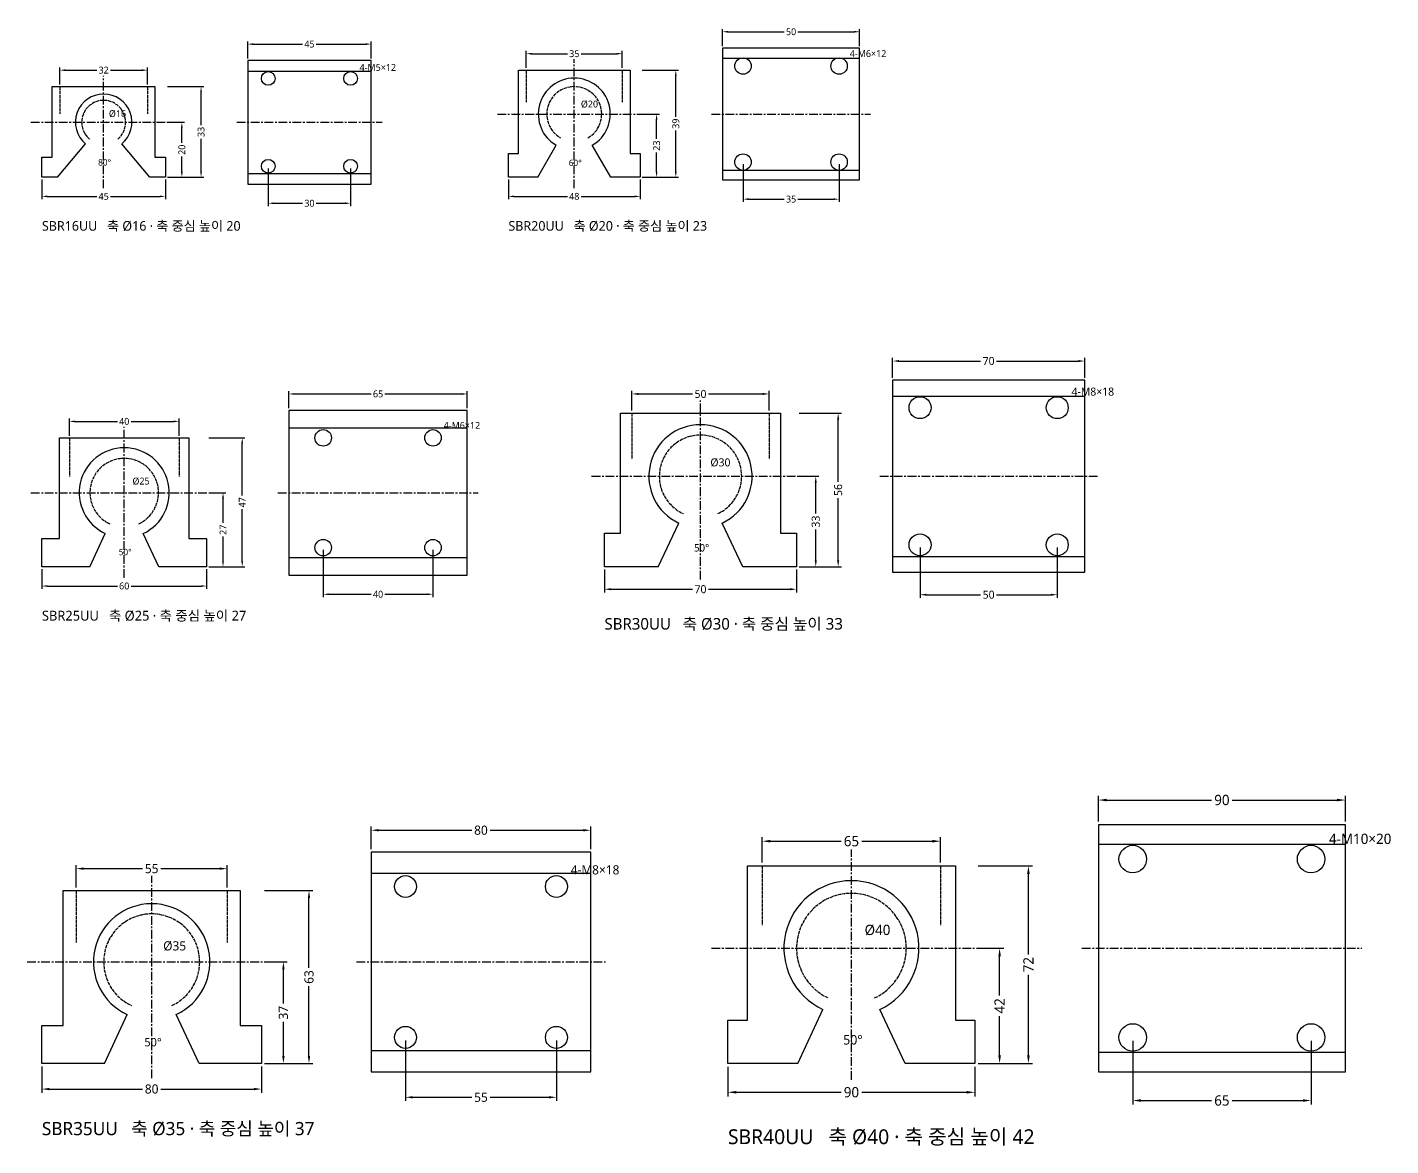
# Model space of a CAD drawing. Header units: millimetres. Extents: x -8 to 492, y -932 to 55.
# Drawn here: x -5.3 to 491.5, y -353 to 54.6 of the extents above; entities that cross this region are included whole.
import ezdxf

# ---------------------------------------------------------------- set-up
doc = ezdxf.new("R2010")
doc.units = ezdxf.units.MM
doc.linetypes.add('CENTER', pattern=[5.08, 3.175, -0.635, 0.635, -0.635])
doc.linetypes.add('DASHED', pattern=[1.524, 1.27, -0.254])
for name, color, linetype in [('문자', 7, 'CONTINUOUS'), ('숨은선', 3, 'DASHED'), ('외형선', 7, 'CONTINUOUS'), ('중심선', 1, 'CENTER'), ('치수', 4, 'CONTINUOUS')]:
    doc.layers.add(name, color=color, linetype=linetype)
doc.styles.add('CH_KOR', font='malgun.ttf')
doc.dimstyles.new('CH_DIM', dxfattribs={"dimtxt": 2.5, "dimasz": 2, "dimexe": 1, "dimexo": 0.8, "dimgap": 0.8, "dimtad": 1, "dimdec": 1, "dimdsep": 46, "dimtxsty": 'CH_KOR', "dimcen": 2.5, "dimclrd": 4, "dimclre": 4, "dimclrt": 4, "dimazin": 3, "dimtfac": 1, "dimtmove": 0, "dimatfit": 3})

# ---------------------------------------------------------------- blocks, each defined once
blk = doc.blocks.new('_CLOSEDFILLED')
at = {"color": 0, "linetype": 'BYBLOCK'}
blk.add_solid([(-1, 0.16), (0, 0), (-1, -0.16)], dxfattribs=at)
blk = doc.blocks.new('*D1')
at = {"color": 4}
for p, q in [((-22.5, -0.8), (-22.5, -8)), ((22.5, -0.8), (22.5, -8)), ((-20.5, -7), (-2.5, -7)), ((2.5, -7), (20.5, -7))]:
    blk.add_line(p, q, dxfattribs=at)
at = {"layer": 'Defpoints'}
for p in [(-22.5, 0), (22.5, 0), (-22.5, -7)]:
    blk.add_point(p, dxfattribs=at)
at = {"layer": '치수', "color": 4, "xscale": 2, "yscale": 2, "rotation": 180}
blk.add_blockref('_CLOSEDFILLED', (-22.5, -7), dxfattribs=at)
at = {"layer": '치수', "color": 4, "xscale": 2, "yscale": 2}
blk.add_blockref('_CLOSEDFILLED', (22.5, -7), dxfattribs=at)
at = {"layer": '치수', "color": 4, "insert": (0, -7), "char_height": 2.5, "attachment_point": 5, "style": 'CH_KOR'}
blk.add_mtext('45', dxfattribs=at)
blk = doc.blocks.new('*D2')
at = {"color": 4}
for p, q in [((-16, 33.8), (-16, 40)), ((16, 33.8), (16, 40)), ((-14, 39), (-2.5, 39)), ((2.5, 39), (14, 39))]:
    blk.add_line(p, q, dxfattribs=at)
at = {"layer": 'Defpoints'}
for p in [(-16, 39), (-16, 33), (16, 33)]:
    blk.add_point(p, dxfattribs=at)
at = {"layer": '치수', "color": 4, "xscale": 2, "yscale": 2, "rotation": 180}
blk.add_blockref('_CLOSEDFILLED', (-16, 39), dxfattribs=at)
at = {"layer": '치수', "color": 4, "xscale": 2, "yscale": 2}
blk.add_blockref('_CLOSEDFILLED', (16, 39), dxfattribs=at)
at = {"layer": '치수', "color": 4, "insert": (0, 39), "char_height": 2.5, "attachment_point": 5, "style": 'CH_KOR'}
blk.add_mtext('32', dxfattribs=at)
blk = doc.blocks.new('*D3')
at = {"color": 4}
for p, q in [((23.3, 33), (36.5, 33)), ((35.5, 19), (35.5, 31)), ((35.5, 2), (35.5, 14)), ((23.3, 0), (36.5, 0))]:
    blk.add_line(p, q, dxfattribs=at)
at = {"layer": 'Defpoints'}
for p in [(22.5, 33), (22.5, 0), (35.5, 0)]:
    blk.add_point(p, dxfattribs=at)
at = {"layer": '치수', "color": 4, "xscale": 2, "yscale": 2}
for p, rotation in [((35.5, 33), 90), ((35.5, 0), 270)]:
    blk.add_blockref('_CLOSEDFILLED', p, dxfattribs=dict(at, rotation=rotation))
at = {"layer": '치수', "color": 4, "insert": (35.5, 16.5), "char_height": 2.5, "attachment_point": 5, "rotation": 90, "style": 'CH_KOR'}
blk.add_mtext('33', dxfattribs=at)
blk = doc.blocks.new('*D4')
at = {"color": 4}
for p, q in [((23.3, 20), (29.5, 20)), ((28.5, 12.5), (28.5, 18)), ((28.5, 2), (28.5, 7.5)), ((23.3, 0), (29.5, 0))]:
    blk.add_line(p, q, dxfattribs=at)
at = {"layer": 'Defpoints'}
for p in [(22.5, 20), (22.5, 0), (28.5, 0)]:
    blk.add_point(p, dxfattribs=at)
at = {"layer": '치수', "color": 4, "xscale": 2, "yscale": 2}
for p, rotation in [((28.5, 20), 90), ((28.5, 0), 270)]:
    blk.add_blockref('_CLOSEDFILLED', p, dxfattribs=dict(at, rotation=rotation))
at = {"layer": '치수', "color": 4, "insert": (28.5, 10), "char_height": 2.5, "attachment_point": 5, "rotation": 90, "style": 'CH_KOR'}
blk.add_mtext('20', dxfattribs=at)
blk = doc.blocks.new('*D5')
at = {"color": 4}
for p, q in [((52.5, 43.3), (52.5, 49.5)), ((54.5, 48.5), (72.5, 48.5)), ((77.5, 48.5), (95.5, 48.5)), ((97.5, 43.3), (97.5, 49.5))]:
    blk.add_line(p, q, dxfattribs=at)
at = {"layer": 'Defpoints'}
for p in [(52.5, 48.5), (52.5, 42.5), (97.5, 42.5)]:
    blk.add_point(p, dxfattribs=at)
at = {"layer": '치수', "color": 4, "xscale": 2, "yscale": 2, "rotation": 180}
blk.add_blockref('_CLOSEDFILLED', (52.5, 48.5), dxfattribs=at)
at = {"layer": '치수', "color": 4, "xscale": 2, "yscale": 2}
blk.add_blockref('_CLOSEDFILLED', (97.5, 48.5), dxfattribs=at)
at = {"layer": '치수', "color": 4, "insert": (75, 48.5), "char_height": 2.5, "attachment_point": 5, "style": 'CH_KOR'}
blk.add_mtext('45', dxfattribs=at)
blk = doc.blocks.new('*D6')
at = {"color": 4}
for p, q in [((60, 3.2), (60, -10.5)), ((90, 3.2), (90, -10.5)), ((62, -9.5), (72.5, -9.5)), ((77.5, -9.5), (88, -9.5))]:
    blk.add_line(p, q, dxfattribs=at)
at = {"layer": 'Defpoints'}
for p in [(60, 4), (90, 4), (60, -9.5)]:
    blk.add_point(p, dxfattribs=at)
at = {"layer": '치수', "color": 4, "xscale": 2, "yscale": 2, "rotation": 180}
blk.add_blockref('_CLOSEDFILLED', (60, -9.5), dxfattribs=at)
at = {"layer": '치수', "color": 4, "xscale": 2, "yscale": 2}
blk.add_blockref('_CLOSEDFILLED', (90, -9.5), dxfattribs=at)
at = {"layer": '치수', "color": 4, "insert": (75, -9.5), "char_height": 2.5, "attachment_point": 5, "style": 'CH_KOR'}
blk.add_mtext('30', dxfattribs=at)
blk = doc.blocks.new('*D7')
at = {"color": 4}
for p, q in [((-24, -0.8), (-24, -8)), ((24, -0.8), (24, -8)), ((-22, -7), (-2.5, -7)), ((2.5, -7), (22, -7))]:
    blk.add_line(p, q, dxfattribs=at)
at = {"layer": 'Defpoints'}
for p in [(-24, 0), (24, 0), (-24, -7)]:
    blk.add_point(p, dxfattribs=at)
at = {"layer": '치수', "color": 4, "xscale": 2, "yscale": 2, "rotation": 180}
blk.add_blockref('_CLOSEDFILLED', (-24, -7), dxfattribs=at)
at = {"layer": '치수', "color": 4, "xscale": 2, "yscale": 2}
blk.add_blockref('_CLOSEDFILLED', (24, -7), dxfattribs=at)
at = {"layer": '치수', "color": 4, "insert": (0, -7), "char_height": 2.5, "attachment_point": 5, "style": 'CH_KOR'}
blk.add_mtext('48', dxfattribs=at)
blk = doc.blocks.new('*D8')
at = {"color": 4}
for p, q in [((-17.5, 39.8), (-17.5, 46)), ((-15.5, 45), (-2.5, 45)), ((2.5, 45), (15.5, 45)), ((17.5, 39.8), (17.5, 46))]:
    blk.add_line(p, q, dxfattribs=at)
at = {"layer": 'Defpoints'}
for p in [(-17.5, 45), (-17.5, 39), (17.5, 39)]:
    blk.add_point(p, dxfattribs=at)
at = {"layer": '치수', "color": 4, "xscale": 2, "yscale": 2, "rotation": 180}
blk.add_blockref('_CLOSEDFILLED', (-17.5, 45), dxfattribs=at)
at = {"layer": '치수', "color": 4, "xscale": 2, "yscale": 2}
blk.add_blockref('_CLOSEDFILLED', (17.5, 45), dxfattribs=at)
at = {"layer": '치수', "color": 4, "insert": (0, 45), "char_height": 2.5, "attachment_point": 5, "style": 'CH_KOR'}
blk.add_mtext('35', dxfattribs=at)
blk = doc.blocks.new('*D9')
at = {"color": 4}
for p, q in [((24.8, 39), (38, 39)), ((37, 22), (37, 37)), ((37, 2), (37, 17)), ((24.8, 0), (38, 0))]:
    blk.add_line(p, q, dxfattribs=at)
at = {"layer": 'Defpoints'}
for p in [(24, 39), (24, 0), (37, 0)]:
    blk.add_point(p, dxfattribs=at)
at = {"layer": '치수', "color": 4, "xscale": 2, "yscale": 2}
for p, rotation in [((37, 39), 90), ((37, 0), 270)]:
    blk.add_blockref('_CLOSEDFILLED', p, dxfattribs=dict(at, rotation=rotation))
at = {"layer": '치수', "color": 4, "insert": (37, 19.5), "char_height": 2.5, "attachment_point": 5, "rotation": 90, "style": 'CH_KOR'}
blk.add_mtext('39', dxfattribs=at)
blk = doc.blocks.new('*D10')
at = {"color": 4}
for p, q in [((24.8, 23), (31, 23)), ((30, 14), (30, 21)), ((30, 2), (30, 9)), ((24.8, 0), (31, 0))]:
    blk.add_line(p, q, dxfattribs=at)
at = {"layer": 'Defpoints'}
for p in [(24, 23), (24, 0), (30, 0)]:
    blk.add_point(p, dxfattribs=at)
at = {"layer": '치수', "color": 4, "xscale": 2, "yscale": 2}
for p, rotation in [((30, 23), 90), ((30, 0), 270)]:
    blk.add_blockref('_CLOSEDFILLED', p, dxfattribs=dict(at, rotation=rotation))
at = {"layer": '치수', "color": 4, "insert": (30, 11.5), "char_height": 2.5, "attachment_point": 5, "rotation": 90, "style": 'CH_KOR'}
blk.add_mtext('23', dxfattribs=at)
blk = doc.blocks.new('*D11')
at = {"color": 4}
for p, q in [((54, 47.8), (54, 54)), ((56, 53), (76.5, 53)), ((81.5, 53), (102, 53)), ((104, 47.8), (104, 54))]:
    blk.add_line(p, q, dxfattribs=at)
at = {"layer": 'Defpoints'}
for p in [(54, 53), (54, 47), (104, 47)]:
    blk.add_point(p, dxfattribs=at)
at = {"layer": '치수', "color": 4, "xscale": 2, "yscale": 2, "rotation": 180}
blk.add_blockref('_CLOSEDFILLED', (54, 53), dxfattribs=at)
at = {"layer": '치수', "color": 4, "xscale": 2, "yscale": 2}
blk.add_blockref('_CLOSEDFILLED', (104, 53), dxfattribs=at)
at = {"layer": '치수', "color": 4, "insert": (79, 53), "char_height": 2.5, "attachment_point": 5, "style": 'CH_KOR'}
blk.add_mtext('50', dxfattribs=at)
blk = doc.blocks.new('*D12')
at = {"color": 4}
for p, q in [((61.5, 4.7), (61.5, -9)), ((96.5, 4.7), (96.5, -9)), ((63.5, -8), (76.5, -8)), ((81.5, -8), (94.5, -8))]:
    blk.add_line(p, q, dxfattribs=at)
at = {"layer": 'Defpoints'}
for p in [(61.5, 5.5), (96.5, 5.5), (61.5, -8)]:
    blk.add_point(p, dxfattribs=at)
at = {"layer": '치수', "color": 4, "xscale": 2, "yscale": 2, "rotation": 180}
blk.add_blockref('_CLOSEDFILLED', (61.5, -8), dxfattribs=at)
at = {"layer": '치수', "color": 4, "xscale": 2, "yscale": 2}
blk.add_blockref('_CLOSEDFILLED', (96.5, -8), dxfattribs=at)
at = {"layer": '치수', "color": 4, "insert": (79, -8), "char_height": 2.5, "attachment_point": 5, "style": 'CH_KOR'}
blk.add_mtext('35', dxfattribs=at)
blk = doc.blocks.new('*D13')
at = {"color": 4}
for p, q in [((-30, -0.8), (-30, -8)), ((30, -0.8), (30, -8)), ((-28, -7), (-2.5, -7)), ((2.5, -7), (28, -7))]:
    blk.add_line(p, q, dxfattribs=at)
at = {"layer": 'Defpoints'}
for p in [(-30, 0), (30, 0), (-30, -7)]:
    blk.add_point(p, dxfattribs=at)
at = {"layer": '치수', "color": 4, "xscale": 2, "yscale": 2, "rotation": 180}
blk.add_blockref('_CLOSEDFILLED', (-30, -7), dxfattribs=at)
at = {"layer": '치수', "color": 4, "xscale": 2, "yscale": 2}
blk.add_blockref('_CLOSEDFILLED', (30, -7), dxfattribs=at)
at = {"layer": '치수', "color": 4, "insert": (0, -7), "char_height": 2.5, "attachment_point": 5, "style": 'CH_KOR'}
blk.add_mtext('60', dxfattribs=at)
blk = doc.blocks.new('*D14')
at = {"color": 4}
for p, q in [((-20, 47.8), (-20, 54)), ((-18, 53), (-2.5, 53)), ((2.5, 53), (18, 53)), ((20, 47.8), (20, 54))]:
    blk.add_line(p, q, dxfattribs=at)
at = {"layer": 'Defpoints'}
for p in [(-20, 53), (-20, 47), (20, 47)]:
    blk.add_point(p, dxfattribs=at)
at = {"layer": '치수', "color": 4, "xscale": 2, "yscale": 2, "rotation": 180}
blk.add_blockref('_CLOSEDFILLED', (-20, 53), dxfattribs=at)
at = {"layer": '치수', "color": 4, "xscale": 2, "yscale": 2}
blk.add_blockref('_CLOSEDFILLED', (20, 53), dxfattribs=at)
at = {"layer": '치수', "color": 4, "insert": (0, 53), "char_height": 2.5, "attachment_point": 5, "style": 'CH_KOR'}
blk.add_mtext('40', dxfattribs=at)
blk = doc.blocks.new('*D15')
at = {"color": 4}
for p, q in [((30.8, 47), (44, 47)), ((43, 26), (43, 45)), ((43, 2), (43, 21)), ((30.8, 0), (44, 0))]:
    blk.add_line(p, q, dxfattribs=at)
at = {"layer": 'Defpoints'}
for p in [(30, 47), (30, 0), (43, 0)]:
    blk.add_point(p, dxfattribs=at)
at = {"layer": '치수', "color": 4, "xscale": 2, "yscale": 2}
for p, rotation in [((43, 47), 90), ((43, 0), 270)]:
    blk.add_blockref('_CLOSEDFILLED', p, dxfattribs=dict(at, rotation=rotation))
at = {"layer": '치수', "color": 4, "insert": (43, 23.5), "char_height": 2.5, "attachment_point": 5, "rotation": 90, "style": 'CH_KOR'}
blk.add_mtext('47', dxfattribs=at)
blk = doc.blocks.new('*D16')
at = {"color": 4}
for p, q in [((30.8, 27), (37, 27)), ((36, 16), (36, 25)), ((36, 2), (36, 11)), ((30.8, 0), (37, 0))]:
    blk.add_line(p, q, dxfattribs=at)
at = {"layer": 'Defpoints'}
for p in [(30, 27), (30, 0), (36, 0)]:
    blk.add_point(p, dxfattribs=at)
at = {"layer": '치수', "color": 4, "xscale": 2, "yscale": 2}
for p, rotation in [((36, 27), 90), ((36, 0), 270)]:
    blk.add_blockref('_CLOSEDFILLED', p, dxfattribs=dict(at, rotation=rotation))
at = {"layer": '치수', "color": 4, "insert": (36, 13.5), "char_height": 2.5, "attachment_point": 5, "rotation": 90, "style": 'CH_KOR'}
blk.add_mtext('27', dxfattribs=at)
blk = doc.blocks.new('*D17')
at = {"color": 4}
for p, q in [((60, 57.8), (60, 64)), ((62, 63), (90, 63)), ((95, 63), (123, 63)), ((125, 57.8), (125, 64))]:
    blk.add_line(p, q, dxfattribs=at)
at = {"layer": 'Defpoints'}
for p in [(60, 63), (60, 57), (125, 57)]:
    blk.add_point(p, dxfattribs=at)
at = {"layer": '치수', "color": 4, "xscale": 2, "yscale": 2, "rotation": 180}
blk.add_blockref('_CLOSEDFILLED', (60, 63), dxfattribs=at)
at = {"layer": '치수', "color": 4, "xscale": 2, "yscale": 2}
blk.add_blockref('_CLOSEDFILLED', (125, 63), dxfattribs=at)
at = {"layer": '치수', "color": 4, "insert": (92.5, 63), "char_height": 2.5, "attachment_point": 5, "style": 'CH_KOR'}
blk.add_mtext('65', dxfattribs=at)
blk = doc.blocks.new('*D18')
at = {"color": 4}
for p, q in [((72.5, 6.2), (72.5, -11)), ((112.5, 6.2), (112.5, -11)), ((74.5, -10), (90, -10)), ((95, -10), (110.5, -10))]:
    blk.add_line(p, q, dxfattribs=at)
at = {"layer": 'Defpoints'}
for p in [(72.5, 7), (112.5, 7), (72.5, -10)]:
    blk.add_point(p, dxfattribs=at)
at = {"layer": '치수', "color": 4, "xscale": 2, "yscale": 2, "rotation": 180}
blk.add_blockref('_CLOSEDFILLED', (72.5, -10), dxfattribs=at)
at = {"layer": '치수', "color": 4, "xscale": 2, "yscale": 2}
blk.add_blockref('_CLOSEDFILLED', (112.5, -10), dxfattribs=at)
at = {"layer": '치수', "color": 4, "insert": (92.5, -10), "char_height": 2.5, "attachment_point": 5, "style": 'CH_KOR'}
blk.add_mtext('40', dxfattribs=at)
blk = doc.blocks.new('*D19')
at = {"color": 4}
for p, q in [((-35, -0.93), (-35, -9.33)), ((35, -0.93), (35, -9.33)), ((-32.67, -8.17), (-2.92, -8.17)), ((2.92, -8.17), (32.67, -8.17))]:
    blk.add_line(p, q, dxfattribs=at)
at = {"layer": 'Defpoints'}
for p in [(-35, 0), (35, 0), (-35, -8.17)]:
    blk.add_point(p, dxfattribs=at)
at = {"layer": '치수', "color": 4, "xscale": 2.3333333333333335, "yscale": 2.3333333333333335, "rotation": 180}
blk.add_blockref('_CLOSEDFILLED', (-35, -8.17), dxfattribs=at)
at = {"layer": '치수', "color": 4, "xscale": 2.3333333333333335, "yscale": 2.3333333333333335}
blk.add_blockref('_CLOSEDFILLED', (35, -8.17), dxfattribs=at)
at = {"layer": '치수', "color": 4, "insert": (0, -8.17), "char_height": 2.917, "attachment_point": 5, "style": 'CH_KOR'}
blk.add_mtext('70', dxfattribs=at)
blk = doc.blocks.new('*D20')
at = {"color": 4}
for p, q in [((-25, 56.93), (-25, 64.17)), ((-22.67, 63), (-2.92, 63)), ((2.92, 63), (22.67, 63)), ((25, 56.93), (25, 64.17))]:
    blk.add_line(p, q, dxfattribs=at)
at = {"layer": 'Defpoints'}
for p in [(-25, 63), (-25, 56), (25, 56)]:
    blk.add_point(p, dxfattribs=at)
at = {"layer": '치수', "color": 4, "xscale": 2.3333333333333335, "yscale": 2.3333333333333335, "rotation": 180}
blk.add_blockref('_CLOSEDFILLED', (-25, 63), dxfattribs=at)
at = {"layer": '치수', "color": 4, "xscale": 2.3333333333333335, "yscale": 2.3333333333333335}
blk.add_blockref('_CLOSEDFILLED', (25, 63), dxfattribs=at)
at = {"layer": '치수', "color": 4, "insert": (0, 63), "char_height": 2.917, "attachment_point": 5, "style": 'CH_KOR'}
blk.add_mtext('50', dxfattribs=at)
blk = doc.blocks.new('*D21')
at = {"color": 4}
for p, q in [((35.93, 56), (51.33, 56)), ((50.17, 30.92), (50.17, 53.67)), ((50.17, 2.33), (50.17, 25.08)), ((35.93, 0), (51.33, 0))]:
    blk.add_line(p, q, dxfattribs=at)
at = {"layer": 'Defpoints'}
for p in [(35, 56), (35, 0), (50.17, 0)]:
    blk.add_point(p, dxfattribs=at)
at = {"layer": '치수', "color": 4, "xscale": 2.3333333333333335, "yscale": 2.3333333333333335}
for p, rotation in [((50.17, 56), 90), ((50.17, 0), 270)]:
    blk.add_blockref('_CLOSEDFILLED', p, dxfattribs=dict(at, rotation=rotation))
at = {"layer": '치수', "color": 4, "insert": (50.17, 28), "char_height": 2.917, "attachment_point": 5, "rotation": 90, "style": 'CH_KOR'}
blk.add_mtext('56', dxfattribs=at)
blk = doc.blocks.new('*D22')
at = {"color": 4}
for p, q in [((35.93, 33), (43.17, 33)), ((42, 19.42), (42, 30.67)), ((42, 2.33), (42, 13.58)), ((35.93, 0), (43.17, 0))]:
    blk.add_line(p, q, dxfattribs=at)
at = {"layer": 'Defpoints'}
for p in [(35, 33), (35, 0), (42, 0)]:
    blk.add_point(p, dxfattribs=at)
at = {"layer": '치수', "color": 4, "xscale": 2.3333333333333335, "yscale": 2.3333333333333335}
for p, rotation in [((42, 33), 90), ((42, 0), 270)]:
    blk.add_blockref('_CLOSEDFILLED', p, dxfattribs=dict(at, rotation=rotation))
at = {"layer": '치수', "color": 4, "insert": (42, 16.5), "char_height": 2.917, "attachment_point": 5, "rotation": 90, "style": 'CH_KOR'}
blk.add_mtext('33', dxfattribs=at)
blk = doc.blocks.new('*D23')
at = {"color": 4}
for p, q in [((70, 68.93), (70, 76.17)), ((72.33, 75), (102.08, 75)), ((107.92, 75), (137.67, 75)), ((140, 68.93), (140, 76.17))]:
    blk.add_line(p, q, dxfattribs=at)
at = {"layer": 'Defpoints'}
for p in [(70, 75), (70, 68), (140, 68)]:
    blk.add_point(p, dxfattribs=at)
at = {"layer": '치수', "color": 4, "xscale": 2.3333333333333335, "yscale": 2.3333333333333335, "rotation": 180}
blk.add_blockref('_CLOSEDFILLED', (70, 75), dxfattribs=at)
at = {"layer": '치수', "color": 4, "xscale": 2.3333333333333335, "yscale": 2.3333333333333335}
blk.add_blockref('_CLOSEDFILLED', (140, 75), dxfattribs=at)
at = {"layer": '치수', "color": 4, "insert": (105, 75), "char_height": 2.917, "attachment_point": 5, "style": 'CH_KOR'}
blk.add_mtext('70', dxfattribs=at)
blk = doc.blocks.new('*D24')
at = {"color": 4}
for p, q in [((80, 7.07), (80, -11.33)), ((130, 7.07), (130, -11.33)), ((82.33, -10.17), (102.08, -10.17)), ((107.92, -10.17), (127.67, -10.17))]:
    blk.add_line(p, q, dxfattribs=at)
at = {"layer": 'Defpoints'}
for p in [(80, 8), (130, 8), (80, -10.17)]:
    blk.add_point(p, dxfattribs=at)
at = {"layer": '치수', "color": 4, "xscale": 2.3333333333333335, "yscale": 2.3333333333333335, "rotation": 180}
blk.add_blockref('_CLOSEDFILLED', (80, -10.17), dxfattribs=at)
at = {"layer": '치수', "color": 4, "xscale": 2.3333333333333335, "yscale": 2.3333333333333335}
blk.add_blockref('_CLOSEDFILLED', (130, -10.17), dxfattribs=at)
at = {"layer": '치수', "color": 4, "insert": (105, -10.17), "char_height": 2.917, "attachment_point": 5, "style": 'CH_KOR'}
blk.add_mtext('50', dxfattribs=at)
blk = doc.blocks.new('*D25')
at = {"color": 4}
for p, q in [((-40, -1.07), (-40, -10.67)), ((40, -1.07), (40, -10.67)), ((-37.33, -9.33), (-3.33, -9.33)), ((3.33, -9.33), (37.33, -9.33))]:
    blk.add_line(p, q, dxfattribs=at)
at = {"layer": 'Defpoints'}
for p in [(-40, 0), (40, 0), (-40, -9.33)]:
    blk.add_point(p, dxfattribs=at)
at = {"layer": '치수', "color": 4, "xscale": 2.6666666666666665, "yscale": 2.6666666666666665, "rotation": 180}
blk.add_blockref('_CLOSEDFILLED', (-40, -9.33), dxfattribs=at)
at = {"layer": '치수', "color": 4, "xscale": 2.6666666666666665, "yscale": 2.6666666666666665}
blk.add_blockref('_CLOSEDFILLED', (40, -9.33), dxfattribs=at)
at = {"layer": '치수', "color": 4, "insert": (0, -9.33), "char_height": 3.333, "attachment_point": 5, "style": 'CH_KOR'}
blk.add_mtext('80', dxfattribs=at)
blk = doc.blocks.new('*D26')
at = {"color": 4}
for p, q in [((-27.5, 64.07), (-27.5, 72.33)), ((-24.83, 71), (-3.33, 71)), ((3.33, 71), (24.83, 71)), ((27.5, 64.07), (27.5, 72.33))]:
    blk.add_line(p, q, dxfattribs=at)
at = {"layer": 'Defpoints'}
for p in [(-27.5, 71), (-27.5, 63), (27.5, 63)]:
    blk.add_point(p, dxfattribs=at)
at = {"layer": '치수', "color": 4, "xscale": 2.6666666666666665, "yscale": 2.6666666666666665, "rotation": 180}
blk.add_blockref('_CLOSEDFILLED', (-27.5, 71), dxfattribs=at)
at = {"layer": '치수', "color": 4, "xscale": 2.6666666666666665, "yscale": 2.6666666666666665}
blk.add_blockref('_CLOSEDFILLED', (27.5, 71), dxfattribs=at)
at = {"layer": '치수', "color": 4, "insert": (0, 71), "char_height": 3.333, "attachment_point": 5, "style": 'CH_KOR'}
blk.add_mtext('55', dxfattribs=at)
blk = doc.blocks.new('*D27')
at = {"color": 4}
for p, q in [((41.07, 63), (58.67, 63)), ((57.33, 34.83), (57.33, 60.33)), ((57.33, 2.67), (57.33, 28.17)), ((41.07, 0), (58.67, 0))]:
    blk.add_line(p, q, dxfattribs=at)
at = {"layer": 'Defpoints'}
for p in [(40, 63), (40, 0), (57.33, 0)]:
    blk.add_point(p, dxfattribs=at)
at = {"layer": '치수', "color": 4, "xscale": 2.6666666666666665, "yscale": 2.6666666666666665}
for p, rotation in [((57.33, 63), 90), ((57.33, 0), 270)]:
    blk.add_blockref('_CLOSEDFILLED', p, dxfattribs=dict(at, rotation=rotation))
at = {"layer": '치수', "color": 4, "insert": (57.33, 31.5), "char_height": 3.333, "attachment_point": 5, "rotation": 90, "style": 'CH_KOR'}
blk.add_mtext('63', dxfattribs=at)
blk = doc.blocks.new('*D28')
at = {"color": 4}
for p, q in [((41.07, 37), (49.33, 37)), ((48, 21.83), (48, 34.33)), ((48, 2.67), (48, 15.17)), ((41.07, 0), (49.33, 0))]:
    blk.add_line(p, q, dxfattribs=at)
at = {"layer": 'Defpoints'}
for p in [(40, 37), (40, 0), (48, 0)]:
    blk.add_point(p, dxfattribs=at)
at = {"layer": '치수', "color": 4, "xscale": 2.6666666666666665, "yscale": 2.6666666666666665}
for p, rotation in [((48, 37), 90), ((48, 0), 270)]:
    blk.add_blockref('_CLOSEDFILLED', p, dxfattribs=dict(at, rotation=rotation))
at = {"layer": '치수', "color": 4, "insert": (48, 18.5), "char_height": 3.333, "attachment_point": 5, "rotation": 90, "style": 'CH_KOR'}
blk.add_mtext('37', dxfattribs=at)
blk = doc.blocks.new('*D29')
at = {"color": 4}
for p, q in [((80, 78.07), (80, 86.33)), ((82.67, 85), (116.67, 85)), ((123.33, 85), (157.33, 85)), ((160, 78.07), (160, 86.33))]:
    blk.add_line(p, q, dxfattribs=at)
at = {"layer": 'Defpoints'}
for p in [(80, 85), (80, 77), (160, 77)]:
    blk.add_point(p, dxfattribs=at)
at = {"layer": '치수', "color": 4, "xscale": 2.6666666666666665, "yscale": 2.6666666666666665, "rotation": 180}
blk.add_blockref('_CLOSEDFILLED', (80, 85), dxfattribs=at)
at = {"layer": '치수', "color": 4, "xscale": 2.6666666666666665, "yscale": 2.6666666666666665}
blk.add_blockref('_CLOSEDFILLED', (160, 85), dxfattribs=at)
at = {"layer": '치수', "color": 4, "insert": (120, 85), "char_height": 3.333, "attachment_point": 5, "style": 'CH_KOR'}
blk.add_mtext('80', dxfattribs=at)
blk = doc.blocks.new('*D30')
at = {"color": 4}
for p, q in [((92.5, 8.43), (92.5, -13.67)), ((147.5, 8.43), (147.5, -13.67)), ((95.17, -12.33), (116.67, -12.33)), ((123.33, -12.33), (144.83, -12.33))]:
    blk.add_line(p, q, dxfattribs=at)
at = {"layer": 'Defpoints'}
for p in [(92.5, 9.5), (147.5, 9.5), (92.5, -12.33)]:
    blk.add_point(p, dxfattribs=at)
at = {"layer": '치수', "color": 4, "xscale": 2.6666666666666665, "yscale": 2.6666666666666665, "rotation": 180}
blk.add_blockref('_CLOSEDFILLED', (92.5, -12.33), dxfattribs=at)
at = {"layer": '치수', "color": 4, "xscale": 2.6666666666666665, "yscale": 2.6666666666666665}
blk.add_blockref('_CLOSEDFILLED', (147.5, -12.33), dxfattribs=at)
at = {"layer": '치수', "color": 4, "insert": (120, -12.33), "char_height": 3.333, "attachment_point": 5, "style": 'CH_KOR'}
blk.add_mtext('55', dxfattribs=at)
blk = doc.blocks.new('*D31')
at = {"color": 4}
for p, q in [((-45, -1.2), (-45, -12)), ((45, -1.2), (45, -12)), ((-42, -10.5), (-3.75, -10.5)), ((3.75, -10.5), (42, -10.5))]:
    blk.add_line(p, q, dxfattribs=at)
at = {"layer": 'Defpoints'}
for p in [(-45, 0), (45, 0), (-45, -10.5)]:
    blk.add_point(p, dxfattribs=at)
at = {"layer": '치수', "color": 4, "xscale": 3, "yscale": 3, "rotation": 180}
blk.add_blockref('_CLOSEDFILLED', (-45, -10.5), dxfattribs=at)
at = {"layer": '치수', "color": 4, "xscale": 3, "yscale": 3}
blk.add_blockref('_CLOSEDFILLED', (45, -10.5), dxfattribs=at)
at = {"layer": '치수', "color": 4, "insert": (0, -10.5), "char_height": 3.75, "attachment_point": 5, "style": 'CH_KOR'}
blk.add_mtext('90', dxfattribs=at)
blk = doc.blocks.new('*D32')
at = {"color": 4}
for p, q in [((-32.5, 73.2), (-32.5, 82.5)), ((-29.5, 81), (-3.75, 81)), ((3.75, 81), (29.5, 81)), ((32.5, 73.2), (32.5, 82.5))]:
    blk.add_line(p, q, dxfattribs=at)
at = {"layer": 'Defpoints'}
for p in [(-32.5, 81), (-32.5, 72), (32.5, 72)]:
    blk.add_point(p, dxfattribs=at)
at = {"layer": '치수', "color": 4, "xscale": 3, "yscale": 3, "rotation": 180}
blk.add_blockref('_CLOSEDFILLED', (-32.5, 81), dxfattribs=at)
at = {"layer": '치수', "color": 4, "xscale": 3, "yscale": 3}
blk.add_blockref('_CLOSEDFILLED', (32.5, 81), dxfattribs=at)
at = {"layer": '치수', "color": 4, "insert": (0, 81), "char_height": 3.75, "attachment_point": 5, "style": 'CH_KOR'}
blk.add_mtext('65', dxfattribs=at)
blk = doc.blocks.new('*D33')
at = {"color": 4}
for p, q in [((46.2, 72), (66, 72)), ((64.5, 39.75), (64.5, 69)), ((64.5, 3), (64.5, 32.25)), ((46.2, 0), (66, 0))]:
    blk.add_line(p, q, dxfattribs=at)
at = {"layer": 'Defpoints'}
for p in [(45, 72), (45, 0), (64.5, 0)]:
    blk.add_point(p, dxfattribs=at)
at = {"layer": '치수', "color": 4, "xscale": 3, "yscale": 3}
for p, rotation in [((64.5, 72), 90), ((64.5, 0), 270)]:
    blk.add_blockref('_CLOSEDFILLED', p, dxfattribs=dict(at, rotation=rotation))
at = {"layer": '치수', "color": 4, "insert": (64.5, 36), "char_height": 3.75, "attachment_point": 5, "rotation": 90, "style": 'CH_KOR'}
blk.add_mtext('72', dxfattribs=at)
blk = doc.blocks.new('*D34')
at = {"color": 4}
for p, q in [((46.2, 42), (55.5, 42)), ((54, 24.75), (54, 39)), ((54, 3), (54, 17.25)), ((46.2, 0), (55.5, 0))]:
    blk.add_line(p, q, dxfattribs=at)
at = {"layer": 'Defpoints'}
for p in [(45, 42), (45, 0), (54, 0)]:
    blk.add_point(p, dxfattribs=at)
at = {"layer": '치수', "color": 4, "xscale": 3, "yscale": 3}
for p, rotation in [((54, 42), 90), ((54, 0), 270)]:
    blk.add_blockref('_CLOSEDFILLED', p, dxfattribs=dict(at, rotation=rotation))
at = {"layer": '치수', "color": 4, "insert": (54, 21), "char_height": 3.75, "attachment_point": 5, "rotation": 90, "style": 'CH_KOR'}
blk.add_mtext('42', dxfattribs=at)
blk = doc.blocks.new('*D35')
at = {"color": 4}
for p, q in [((90, 88.2), (90, 97.5)), ((93, 96), (131.25, 96)), ((138.75, 96), (177, 96)), ((180, 88.2), (180, 97.5))]:
    blk.add_line(p, q, dxfattribs=at)
at = {"layer": 'Defpoints'}
for p in [(90, 96), (90, 87), (180, 87)]:
    blk.add_point(p, dxfattribs=at)
at = {"layer": '치수', "color": 4, "xscale": 3, "yscale": 3, "rotation": 180}
blk.add_blockref('_CLOSEDFILLED', (90, 96), dxfattribs=at)
at = {"layer": '치수', "color": 4, "xscale": 3, "yscale": 3}
blk.add_blockref('_CLOSEDFILLED', (180, 96), dxfattribs=at)
at = {"layer": '치수', "color": 4, "insert": (135, 96), "char_height": 3.75, "attachment_point": 5, "style": 'CH_KOR'}
blk.add_mtext('90', dxfattribs=at)
blk = doc.blocks.new('*D36')
at = {"color": 4}
for p, q in [((102.5, 8.3), (102.5, -15)), ((167.5, 8.3), (167.5, -15)), ((105.5, -13.5), (131.25, -13.5)), ((138.75, -13.5), (164.5, -13.5))]:
    blk.add_line(p, q, dxfattribs=at)
at = {"layer": 'Defpoints'}
for p in [(102.5, 9.5), (167.5, 9.5), (102.5, -13.5)]:
    blk.add_point(p, dxfattribs=at)
at = {"layer": '치수', "color": 4, "xscale": 3, "yscale": 3, "rotation": 180}
blk.add_blockref('_CLOSEDFILLED', (102.5, -13.5), dxfattribs=at)
at = {"layer": '치수', "color": 4, "xscale": 3, "yscale": 3}
blk.add_blockref('_CLOSEDFILLED', (167.5, -13.5), dxfattribs=at)
at = {"layer": '치수', "color": 4, "insert": (135, -13.5), "char_height": 3.75, "attachment_point": 5, "style": 'CH_KOR'}
blk.add_mtext('65', dxfattribs=at)
blk = doc.blocks.new('LIN_SBR16')
at = {"layer": '숨은선'}
for p, q in [((-16, 33), (-16, 23.1)), ((16, 33), (16, 23.1))]:
    blk.add_line(p, q, dxfattribs=at)
blk.add_arc((0, 20), 8, -50, 230, dxfattribs=at)
at = {"layer": '외형선'}
for p, q in [((52.5, 38.7), (97.5, 38.7)), ((-16.78, 0), (-6.62, 12.11)), ((52.5, 1.3), (97.5, 1.3))]:
    blk.add_line(p, q, dxfattribs=at)
blk.add_lwpolyline([(52.5, -2.5), (97.5, -2.5), (97.5, 42.5), (52.5, 42.5)], close=True, dxfattribs=at)
blk.add_lwpolyline([(-16.78, 0), (-22.5, 0), (-22.5, 7.26), (-18.7, 7.26), (-18.7, 33), (18.7, 33), (18.7, 7.26), (22.5, 7.26), (22.5, 0), (16.78, 0), (6.62, 12.11)], dxfattribs=at)
for centre in [(60, 36), (90, 36), (60, 4), (90, 4)]:
    blk.add_circle(centre, 2.5, dxfattribs=at)
blk.add_arc((0, 20), 10.3, -50, 230, dxfattribs=at)
at = {"layer": '중심선'}
for p, q in [((0, -4), (0, 37)), ((-26.5, 20), (26.5, 20)), ((48.5, 20), (101.5, 20))]:
    blk.add_line(p, q, dxfattribs=at)
at = {"layer": '문자', "style": 'CH_KOR'}
for s, height, p in [('4-M5×12', 2.5, (93.25, 38.75)), ('Ø16', 2.5, (1.92, 21.92)), ('80°', 2.3, (-2, 4.24)), ('SBR16UU   축 Ø16 · 축 중심 높이 20', 3.5, (-22.5, -19.5))]:
    blk.add_text(s, height=height, dxfattribs=at).set_placement(p)
at = {"layer": '치수'}
for base, p1, p2, picture, middle in [((52.5, 48.5), (52.5, 42.5), (97.5, 42.5), '*D5', (75, 48.5)), ((-16, 39), (-16, 33), (16, 33), '*D2', (0, 39)), ((-22.5, -7), (-22.5, 0), (22.5, 0), '*D1', (0, -7)), ((60, -9.5), (60, 4), (90, 4), '*D6', (75, -9.5))]:
    dim = blk.add_linear_dim(base=base, p1=p1, p2=p2, dimstyle='CH_DIM', override={"dimscale": 1}, dxfattribs=at)
    dim.commit()
    dim.dimension.update_dxf_attribs({"geometry": picture, "text_midpoint": middle})
dim = blk.add_linear_dim(base=(35.5, 0), p1=(22.5, 0), p2=(22.5, 33), angle=90, text='33', dimstyle='CH_DIM', override={"dimscale": 1}, dxfattribs=at)
dim.commit()
dim.dimension.update_dxf_attribs({"geometry": '*D3', "text_midpoint": (35.5, 16.5)})
dim = blk.add_linear_dim(base=(28.5, 0), p1=(22.5, 0), p2=(22.5, 20), angle=90, dimstyle='CH_DIM', override={"dimscale": 1}, dxfattribs=at)
dim.commit()
dim.dimension.update_dxf_attribs({"geometry": '*D4', "text_midpoint": (28.5, 10)})
blk = doc.blocks.new('LIN_SBR20')
at = {"layer": '숨은선'}
for p, q in [((-17.5, 39), (-17.5, 27.3)), ((17.5, 39), (17.5, 27.3))]:
    blk.add_line(p, q, dxfattribs=at)
blk.add_arc((0, 23), 10, -60, 240, dxfattribs=at)
at = {"layer": '외형선'}
for p, q in [((54, 43.38), (104, 43.38)), ((-13.28, 0), (-6.56, 11.64)), ((54, 2.62), (104, 2.62))]:
    blk.add_line(p, q, dxfattribs=at)
blk.add_lwpolyline([(54, -1), (104, -1), (104, 47), (54, 47)], close=True, dxfattribs=at)
blk.add_lwpolyline([(-13.28, 0), (-24, 0), (-24, 8.58), (-20.38, 8.58), (-20.38, 39), (20.38, 39), (20.38, 8.58), (24, 8.58), (24, 0), (13.28, 0), (6.56, 11.64)], dxfattribs=at)
for centre in [(61.5, 40.5), (96.5, 40.5), (61.5, 5.5), (96.5, 5.5)]:
    blk.add_circle(centre, 3, dxfattribs=at)
blk.add_arc((0, 23), 13.12, -60, 240, dxfattribs=at)
at = {"layer": '중심선'}
for p, q in [((0, -4), (0, 43)), ((-28, 23), (28, 23)), ((50, 23), (108, 23))]:
    blk.add_line(p, q, dxfattribs=at)
at = {"layer": '문자', "style": 'CH_KOR'}
for s, height, p in [('4-M6×12', 2.5, (100.4, 43.8)), ('Ø20', 2.5, (2.4, 25.4)), ('60°', 2.3, (-2, 4.07)), ('SBR20UU   축 Ø20 · 축 중심 높이 23', 3.5, (-24, -19.5))]:
    blk.add_text(s, height=height, dxfattribs=at).set_placement(p)
at = {"layer": '치수'}
for base, p1, p2, picture, middle in [((54, 53), (54, 47), (104, 47), '*D11', (79, 53)), ((-17.5, 45), (-17.5, 39), (17.5, 39), '*D8', (0, 45)), ((61.5, -8), (61.5, 5.5), (96.5, 5.5), '*D12', (79, -8)), ((-24, -7), (-24, 0), (24, 0), '*D7', (0, -7))]:
    dim = blk.add_linear_dim(base=base, p1=p1, p2=p2, dimstyle='CH_DIM', override={"dimscale": 1}, dxfattribs=at)
    dim.commit()
    dim.dimension.update_dxf_attribs({"geometry": picture, "text_midpoint": middle})
dim = blk.add_linear_dim(base=(37, 0), p1=(24, 0), p2=(24, 39), angle=90, text='39', dimstyle='CH_DIM', override={"dimscale": 1}, dxfattribs=at)
dim.commit()
dim.dimension.update_dxf_attribs({"geometry": '*D9', "text_midpoint": (37, 19.5)})
dim = blk.add_linear_dim(base=(30, 0), p1=(24, 0), p2=(24, 23), angle=90, dimstyle='CH_DIM', override={"dimscale": 1}, dxfattribs=at)
dim.commit()
dim.dimension.update_dxf_attribs({"geometry": '*D10', "text_midpoint": (30, 11.5)})
blk = doc.blocks.new('LIN_SBR25')
at = {"layer": '숨은선'}
for p, q in [((-20, 47), (-20, 32.9)), ((20, 47), (20, 32.9))]:
    blk.add_line(p, q, dxfattribs=at)
blk.add_arc((0, 27), 12.5, -65, 245, dxfattribs=at)
at = {"layer": '외형선'}
for p, q in [((60, 50.6), (125, 50.6)), ((-12.59, 0), (-6.93, 12.14)), ((60, 3.4), (125, 3.4))]:
    blk.add_line(p, q, dxfattribs=at)
blk.add_lwpolyline([(60, -3), (125, -3), (125, 57), (60, 57)], close=True, dxfattribs=at)
blk.add_lwpolyline([(-12.59, 0), (-30, 0), (-30, 10.34), (-23.6, 10.34), (-23.6, 47), (23.6, 47), (23.6, 10.34), (30, 10.34), (30, 0), (12.59, 0), (6.93, 12.14)], dxfattribs=at)
for centre in [(72.5, 47), (112.5, 47), (72.5, 7), (112.5, 7)]:
    blk.add_circle(centre, 3, dxfattribs=at)
blk.add_arc((0, 27), 16.4, -65, 245, dxfattribs=at)
at = {"layer": '중심선'}
for p, q in [((0, -4), (0, 51)), ((-34, 27), (34, 27)), ((56, 27), (129, 27))]:
    blk.add_line(p, q, dxfattribs=at)
at = {"layer": '문자', "style": 'CH_KOR'}
for s, height, p in [('4-M6×12', 2.5, (116.4, 50.3)), ('Ø25', 2.5, (3, 30)), ('50°', 2.3, (-2, 4.25)), ('SBR25UU   축 Ø25 · 축 중심 높이 27', 3.6, (-30, -19.6))]:
    blk.add_text(s, height=height, dxfattribs=at).set_placement(p)
at = {"layer": '치수'}
for base, p1, p2, picture, middle in [((60, 63), (60, 57), (125, 57), '*D17', (92.5, 63)), ((-20, 53), (-20, 47), (20, 47), '*D14', (0, 53)), ((72.5, -10), (72.5, 7), (112.5, 7), '*D18', (92.5, -10)), ((-30, -7), (-30, 0), (30, 0), '*D13', (0, -7))]:
    dim = blk.add_linear_dim(base=base, p1=p1, p2=p2, dimstyle='CH_DIM', override={"dimscale": 1}, dxfattribs=at)
    dim.commit()
    dim.dimension.update_dxf_attribs({"geometry": picture, "text_midpoint": middle})
dim = blk.add_linear_dim(base=(43, 0), p1=(30, 0), p2=(30, 47), angle=90, text='47', dimstyle='CH_DIM', override={"dimscale": 1}, dxfattribs=at)
dim.commit()
dim.dimension.update_dxf_attribs({"geometry": '*D15', "text_midpoint": (43, 23.5)})
dim = blk.add_linear_dim(base=(36, 0), p1=(30, 0), p2=(30, 27), angle=90, dimstyle='CH_DIM', override={"dimscale": 1}, dxfattribs=at)
dim.commit()
dim.dimension.update_dxf_attribs({"geometry": '*D16', "text_midpoint": (36, 13.5)})
blk = doc.blocks.new('LIN_SBR30')
at = {"layer": '숨은선'}
for p, q in [((-25, 56), (-25, 39.2)), ((25, 56), (25, 39.2))]:
    blk.add_line(p, q, dxfattribs=at)
blk.add_arc((0, 33), 15, -65, 245, dxfattribs=at)
at = {"layer": '외형선'}
for p, q in [((70, 62.2), (140, 62.2)), ((-15.39, 0), (-7.95, 15.96)), ((70, 3.8), (140, 3.8))]:
    blk.add_line(p, q, dxfattribs=at)
blk.add_lwpolyline([(70, -2), (140, -2), (140, 68), (70, 68)], close=True, dxfattribs=at)
blk.add_lwpolyline([(-15.39, 0), (-35, 0), (-35, 12.32), (-29.2, 12.32), (-29.2, 56), (29.2, 56), (29.2, 12.32), (35, 12.32), (35, 0), (15.39, 0), (7.95, 15.96)], dxfattribs=at)
for centre in [(80, 58), (130, 58), (80, 8), (130, 8)]:
    blk.add_circle(centre, 4, dxfattribs=at)
blk.add_arc((0, 33), 18.8, -65, 245, dxfattribs=at)
at = {"layer": '중심선'}
for p, q in [((0, -4.67), (0, 60.67)), ((-39.67, 33), (39.67, 33)), ((65.33, 33), (144.67, 33))]:
    blk.add_line(p, q, dxfattribs=at)
at = {"layer": '문자', "style": 'CH_KOR'}
for s, height, p in [('4-M8×18', 2.917, (135.2, 62.4)), ('Ø30', 2.917, (3.6, 36.6)), ('50°', 2.683, (-2.33, 5.59)), ('SBR30UU   축 Ø30 · 축 중심 높이 33', 4.2, (-35, -22.87))]:
    blk.add_text(s, height=height, dxfattribs=at).set_placement(p)
at = {"layer": '치수'}
for base, p1, p2, picture, middle in [((70, 75), (70, 68), (140, 68), '*D23', (105, 75)), ((-25, 63), (-25, 56), (25, 56), '*D20', (0, 63)), ((80, -10.17), (80, 8), (130, 8), '*D24', (105, -10.17)), ((-35, -8.17), (-35, 0), (35, 0), '*D19', (0, -8.17))]:
    dim = blk.add_linear_dim(base=base, p1=p1, p2=p2, dimstyle='CH_DIM', override={"dimscale": 1.166667}, dxfattribs=at)
    dim.commit()
    dim.dimension.update_dxf_attribs({"geometry": picture, "text_midpoint": middle})
dim = blk.add_linear_dim(base=(50.17, 0), p1=(35, 0), p2=(35, 56), angle=90, text='56', dimstyle='CH_DIM', override={"dimscale": 1.166667}, dxfattribs=at)
dim.commit()
dim.dimension.update_dxf_attribs({"geometry": '*D21', "text_midpoint": (50.17, 28)})
dim = blk.add_linear_dim(base=(42, 0), p1=(35, 0), p2=(35, 33), angle=90, dimstyle='CH_DIM', override={"dimscale": 1.166667}, dxfattribs=at)
dim.commit()
dim.dimension.update_dxf_attribs({"geometry": '*D22', "text_midpoint": (42, 16.5)})
blk = doc.blocks.new('LIN_SBR35')
at = {"layer": '숨은선'}
for p, q in [((-27.5, 63), (-27.5, 44.1)), ((27.5, 63), (27.5, 44.1))]:
    blk.add_line(p, q, dxfattribs=at)
blk.add_arc((0, 37), 17.5, -65, 245, dxfattribs=at)
at = {"layer": '외형선'}
for p, q in [((80, 69.3), (160, 69.3)), ((-17.25, 0), (-8.96, 17.79)), ((80, 4.7), (160, 4.7))]:
    blk.add_line(p, q, dxfattribs=at)
blk.add_lwpolyline([(80, -3), (160, -3), (160, 77), (80, 77)], close=True, dxfattribs=at)
blk.add_lwpolyline([(-17.25, 0), (-40, 0), (-40, 13.86), (-32.3, 13.86), (-32.3, 63), (32.3, 63), (32.3, 13.86), (40, 13.86), (40, 0), (17.25, 0), (8.96, 17.79)], dxfattribs=at)
for centre in [(92.5, 64.5), (147.5, 64.5), (92.5, 9.5), (147.5, 9.5)]:
    blk.add_circle(centre, 4, dxfattribs=at)
blk.add_arc((0, 37), 21.2, -65, 245, dxfattribs=at)
at = {"layer": '중심선'}
for p, q in [((0, -5.33), (0, 68.33)), ((-45.33, 37), (45.33, 37)), ((74.67, 37), (165.33, 37))]:
    blk.add_line(p, q, dxfattribs=at)
at = {"layer": '문자', "style": 'CH_KOR'}
for s, height, p in [('4-M8×18', 3.333, (152.7, 68.9)), ('Ø35', 3.333, (4.2, 41.2)), ('50°', 3.067, (-2.67, 6.23)), ('SBR35UU   축 Ø35 · 축 중심 높이 37', 4.8, (-40, -26.13))]:
    blk.add_text(s, height=height, dxfattribs=at).set_placement(p)
at = {"layer": '치수'}
for base, p1, p2, picture, middle in [((80, 85), (80, 77), (160, 77), '*D29', (120, 85)), ((-27.5, 71), (-27.5, 63), (27.5, 63), '*D26', (0, 71)), ((92.5, -12.33), (92.5, 9.5), (147.5, 9.5), '*D30', (120, -12.33)), ((-40, -9.33), (-40, 0), (40, 0), '*D25', (0, -9.33))]:
    dim = blk.add_linear_dim(base=base, p1=p1, p2=p2, dimstyle='CH_DIM', override={"dimscale": 1.333333}, dxfattribs=at)
    dim.commit()
    dim.dimension.update_dxf_attribs({"geometry": picture, "text_midpoint": middle})
dim = blk.add_linear_dim(base=(57.33, 0), p1=(40, 0), p2=(40, 63), angle=90, text='63', dimstyle='CH_DIM', override={"dimscale": 1.333333}, dxfattribs=at)
dim.commit()
dim.dimension.update_dxf_attribs({"geometry": '*D27', "text_midpoint": (57.33, 31.5)})
dim = blk.add_linear_dim(base=(48, 0), p1=(40, 0), p2=(40, 37), angle=90, dimstyle='CH_DIM', override={"dimscale": 1.333333}, dxfattribs=at)
dim.commit()
dim.dimension.update_dxf_attribs({"geometry": '*D28', "text_midpoint": (48, 18.5)})
blk = doc.blocks.new('LIN_SBR40')
at = {"layer": '숨은선'}
for p, q in [((-32.5, 72), (-32.5, 50.4)), ((32.5, 72), (32.5, 50.4))]:
    blk.add_line(p, q, dxfattribs=at)
blk.add_arc((0, 42), 20, -65, 245, dxfattribs=at)
at = {"layer": '외형선'}
for p, q in [((90, 79.9), (180, 79.9)), ((-19.58, 0), (-10.4, 19.7)), ((90, 4.1), (180, 4.1))]:
    blk.add_line(p, q, dxfattribs=at)
blk.add_lwpolyline([(90, -3), (180, -3), (180, 87), (90, 87)], close=True, dxfattribs=at)
blk.add_lwpolyline([(-19.58, 0), (-45, 0), (-45, 15.84), (-37.9, 15.84), (-37.9, 72), (37.9, 72), (37.9, 15.84), (45, 15.84), (45, 0), (19.58, 0), (10.4, 19.7)], dxfattribs=at)
for centre in [(102.5, 74.5), (167.5, 74.5), (102.5, 9.5), (167.5, 9.5)]:
    blk.add_circle(centre, 5, dxfattribs=at)
blk.add_arc((0, 42), 24.6, -65, 245, dxfattribs=at)
at = {"layer": '중심선'}
for p, q in [((0, -6), (0, 78)), ((-51, 42), (51, 42)), ((84, 42), (186, 42))]:
    blk.add_line(p, q, dxfattribs=at)
at = {"layer": '문자', "style": 'CH_KOR'}
for s, height, p in [('4-M10×20', 3.75, (174, 80)), ('Ø40', 3.75, (4.8, 46.8)), ('50°', 3.45, (-3, 6.9)), ('SBR40UU   축 Ø40 · 축 중심 높이 42', 5.4, (-45, -29.4))]:
    blk.add_text(s, height=height, dxfattribs=at).set_placement(p)
at = {"layer": '치수'}
for base, p1, p2, picture, middle in [((90, 96), (90, 87), (180, 87), '*D35', (135, 96)), ((-32.5, 81), (-32.5, 72), (32.5, 72), '*D32', (0, 81)), ((102.5, -13.5), (102.5, 9.5), (167.5, 9.5), '*D36', (135, -13.5)), ((-45, -10.5), (-45, 0), (45, 0), '*D31', (0, -10.5))]:
    dim = blk.add_linear_dim(base=base, p1=p1, p2=p2, dimstyle='CH_DIM', override={"dimscale": 1.5}, dxfattribs=at)
    dim.commit()
    dim.dimension.update_dxf_attribs({"geometry": picture, "text_midpoint": middle})
dim = blk.add_linear_dim(base=(64.5, 0), p1=(45, 0), p2=(45, 72), angle=90, text='72', dimstyle='CH_DIM', override={"dimscale": 1.5}, dxfattribs=at)
dim.commit()
dim.dimension.update_dxf_attribs({"geometry": '*D33', "text_midpoint": (64.5, 36)})
dim = blk.add_linear_dim(base=(54, 0), p1=(45, 0), p2=(45, 42), angle=90, dimstyle='CH_DIM', override={"dimscale": 1.5}, dxfattribs=at)
dim.commit()
dim.dimension.update_dxf_attribs({"geometry": '*D34', "text_midpoint": (54, 21)})

msp = doc.modelspace()

# ---------------------------------------------------------------- block references
for name, p in [('LIN_SBR16', (22.5, 0)), ('LIN_SBR20', (194, 0)), ('LIN_SBR30', (240, -142)), ('LIN_SBR25', (30, -142)), ('LIN_SBR40', (295, -323)), ('LIN_SBR35', (40, -323))]:
    msp.add_blockref(name, p)

doc.saveas('drawing.dxf')
